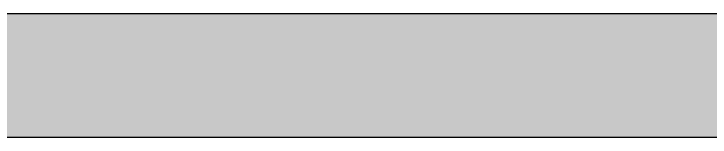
# Model space of a CAD drawing. Header units: millimetres. Extents: x 79795 to 317870, y -36033 to 97293.
# Drawn here: x 223955 to 224530, y 29757 to 29859 of the extents above; entities that cross this region are included whole.
import ezdxf

# ---------------------------------------------------------------- set-up
doc = ezdxf.new("R2010")
doc.units = ezdxf.units.MM
doc.header["$MEASUREMENT"] = 0
doc.layers.add('CSM-STL-XX-ZZ-M3-A-XXXX-00001_detached _19_04_21__rvt-1-Level 4$0$A-WALL-PATT', color=7, linetype='CONTINUOUS', lineweight=9)
doc.layers.add('CSM-STL-XX-ZZ-M3-A-XXXX-00001_detached _19_04_21__rvt-1-Level 4$0$I-WALL', color=7, linetype='CONTINUOUS', lineweight=9)

msp = doc.modelspace()

# ---------------------------------------------------------------- hatches: boundary and pattern name
at = {"layer": 'CSM-STL-XX-ZZ-M3-A-XXXX-00001_detached _19_04_21__rvt-1-Level 4$0$A-WALL-PATT'}
h = msp.add_hatch(color=256, dxfattribs=at)
h.paths.add_polyline_path([(230738.83, 29757.33), (230738.83, 29859.33), (229140.83, 29859.33), (229140.83, 29757.33), (230344.35, 29757.33)], flags=0)
h.paths.add_polyline_path([(228130.83, 29757.33), (228130.83, 29859.33), (226490.83, 29859.33), (226490.83, 29757.33), (227952.44, 29757.33)], flags=0)
h.paths.add_polyline_path([(225480.83, 29757.33), (225480.83, 29859.33), (223858.83, 29859.33), (223858.83, 29757.33), (224962.56, 29757.33)], flags=0)
h.paths.add_polyline_path([(222570.65, 29757.33), (222848.83, 29757.33), (222848.83, 29859.33), (222510.83, 29859.33), (222510.83, 29757.33)], flags=0)
h.paths.add_polyline_path([(220178.75, 29757.33), (221500.83, 29757.33), (221500.83, 29859.33), (220099.21, 29859.33), (220099.21, 29757.33)], flags=0)

# ---------------------------------------------------------------- linework, layer by layer
at = {"layer": 'CSM-STL-XX-ZZ-M3-A-XXXX-00001_detached _19_04_21__rvt-1-Level 4$0$I-WALL', "lineweight": 30}
for p, q in [((225260.83, 29859.33), (223858.83, 29859.33)), ((223858.83, 29757.33), (225480.83, 29757.33))]:
    msp.add_line(p, q, dxfattribs=at)

doc.saveas('drawing.dxf')
